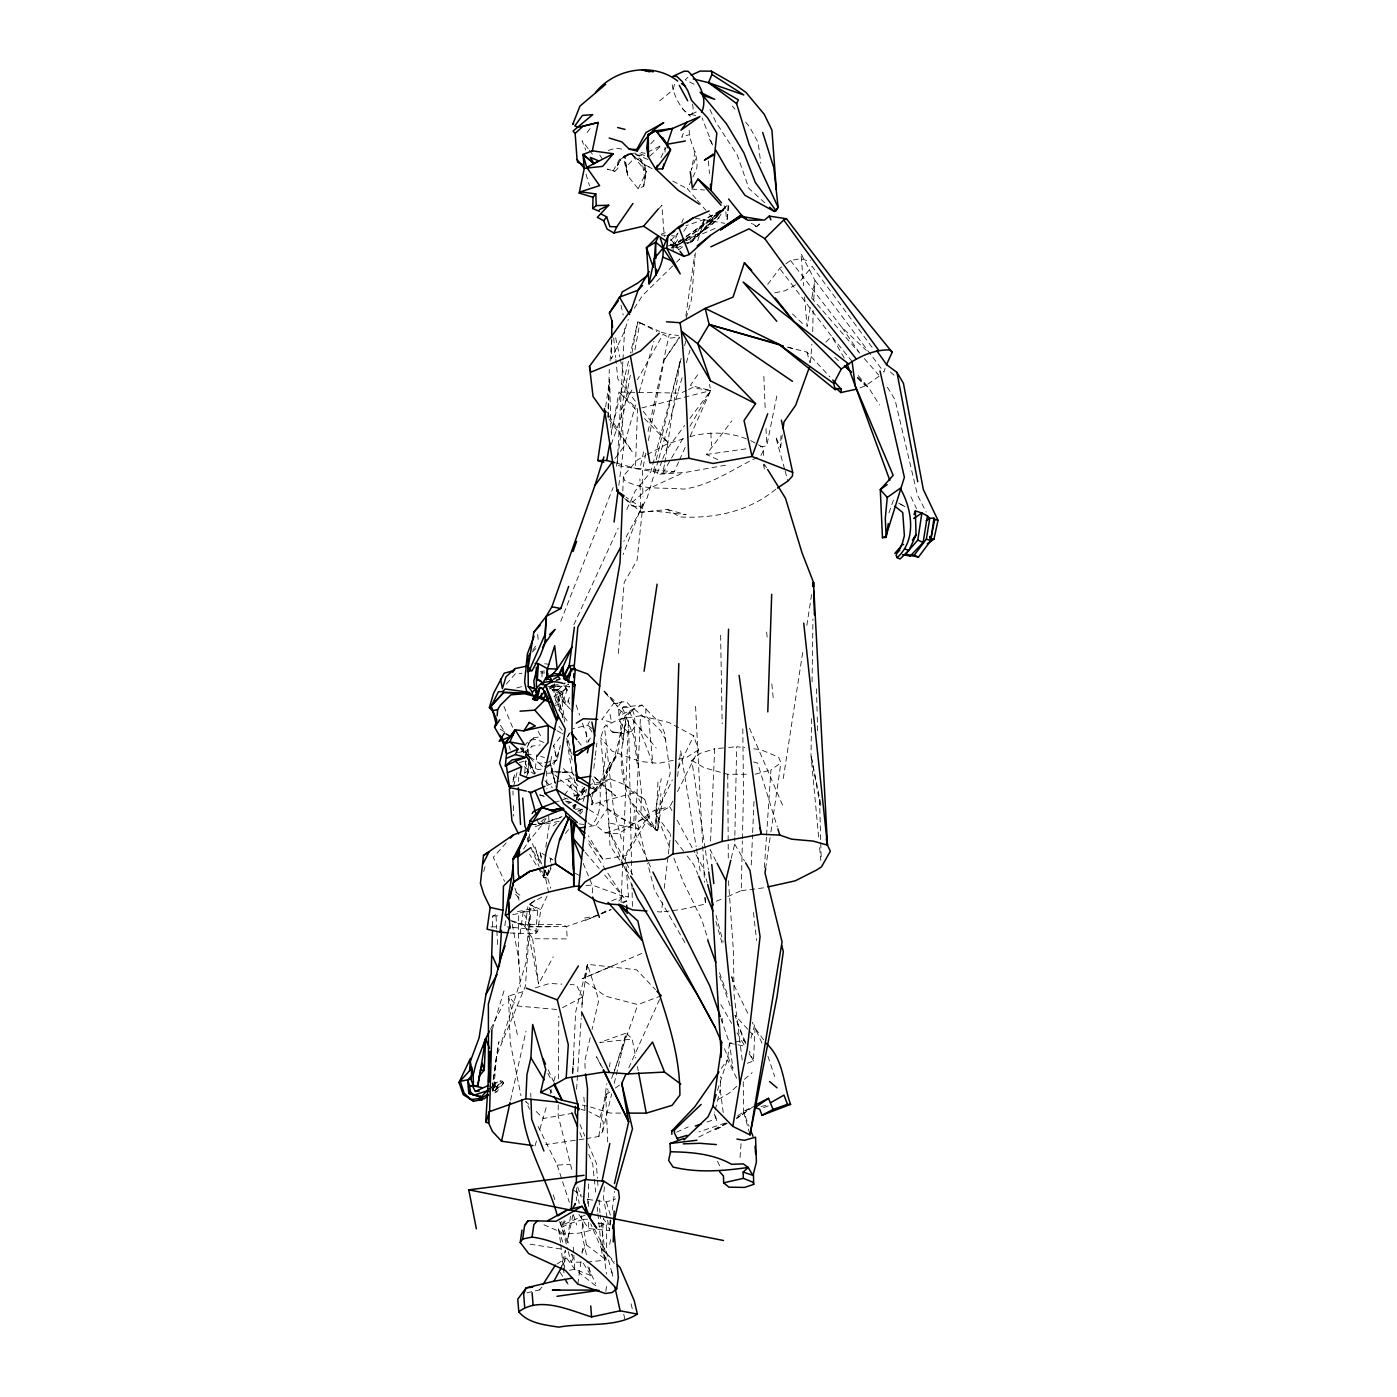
<?xml version="1.0" encoding="UTF-8"?>
<svg xmlns="http://www.w3.org/2000/svg" width="1397" height="1397" viewBox="0 0 1397 1397"><rect width="100%" height="100%" fill="white"/><g stroke="black" fill="none" stroke-linecap="round" stroke-linejoin="round"><path stroke-width="0.75" stroke-dasharray="5 3.75" d="M518.374 964.471L518.689 913.428L530.947 908.888L525.412 986.107L496.529 1055.643L492.46 1085.364L494.975 1090.673L503.514 1083.181L502.536 1081.243L500.231 1080.614L493.211 1084.561M558.224 1104.852L558.154 1115.679L572.595 1172.624M558.398 1078.903L558.8 1016.16M665.042 152.203L665.112 146.126M811.535 718.634L811.011 755.41L818.817 839.056M812.059 681.841L812.949 619.098M611.624 339.838L611.327 358.994L624.407 331.578L628.231 319.442M492.53 926.421L492.704 916.03L498.292 913.463M731.26 858.264L734.682 844.102L734.822 837.606M734.857 835.441L736.656 746.714L744.741 747.709M812.705 331.805L813.141 310.553M657.952 782.11L655.542 829.574L657.585 830.761L662.877 797.338L670.246 773.292L664.605 733.041L660.781 724.152L642.044 705.118L623.062 707.092L618.784 715.875L642.044 705.118M727.732 896.542L741.248 890.675L742.366 840.942M742.418 838.776L743.501 791.208L742.75 725.06M607.835 417.057L609.302 369.384M541.966 676.881L542.141 670.438M587.735 1203.603L587.858 1199.447L582.881 1196.234M723.244 1112.571L720.206 1089.59L720.573 1076.65M722.144 1022.761L722.266 1018.465M784.573 468.955L775.667 436.72L780.591 447.721L780.958 435.008M645.938 708.314L645.676 715.77L660.868 730.945L665.898 740.166M518.601 781.482L518.741 777.291M608.271 417.808L609.651 379.39L605.6 407.156M678.628 461.936L674.192 471.837L635.391 468.257L637.556 408.989L618.941 392.068L611.31 434.834M523.578 849.114L528.171 842.042L528.415 835.616M622.818 491.08L623.411 475.923L637.608 459.788L645.274 455.666M621.089 902.724L628.528 719.822L631.758 875.36M573.888 808.811L574.08 804.689M751.237 865.075L752.546 834.795M752.651 832.629L754.048 800.184M710.549 841.081L714.705 748.757L726.684 747.639M572.683 1073.385L575.651 1012.109L587.473 964.314L636.665 969.815L655.455 989.67M564.318 1269.978L565.296 1250.385L560.511 1270.275M677.51 791.628L698.535 749.892L693.715 735.835L669.111 722.563L640.49 715.77L635.164 833.468L647.579 860.43M622.852 361.806L617.142 465.428L662.684 473.304L674.192 471.837M622.975 359.64L624.878 325.099M589.499 826.448L595.943 825.4L605.495 832.926L618.504 833.73L633.679 823.811L634.43 809.981M813.753 299.744L814.888 280.256L800.935 253.538L803.659 285.687M610.105 1219.86L609.476 1230.53L588.591 1228.592L576.507 1211.024M576.594 1089.241L581.204 1018.413M581.344 1016.265L582.601 996.952L576.315 984.92L570.168 984.588M524.783 773.117L525.621 760.667L531.122 766.761L538.351 769.607L541.844 769.031M529.62 909.849L526.005 962.777L501.733 1041.341M572.787 1073.49L573.905 1056.848L572.229 1074.031M764.386 867.659L766.412 837.257M766.569 835.074L770.934 769.904L780.923 762.832L778.723 757.314L760.876 749.683L752.808 748.687M586.059 1138.66L598.772 1136.459L602.648 1131.64L603.312 1122.14L599.994 1117.356L588.923 1111.663M587.962 822.816L591.193 825.365C600.378 816.931 600.256 803.834 600.221 792.396L591.158 785.358M727.051 219.556L728.134 205.202M740.026 1157.484L741.109 1143.148M810.47 362.626L811.867 344.168M692.929 177.052L696.562 169.212C699.653 154.613 688.04 142.459 689.315 128.559M493.962 1087.599L496.529 1055.643L498.939 1041.691L492.46 1085.364M510.027 933.021L535.732 933.667L537.74 909.237L529.742 904.121L536.186 899.249M618.365 653.499L624.197 582.357L637.049 560.389L643.231 502.134L623.132 554.522M695.322 252.909L691.515 299.482L685.56 320.21M633.016 803.921L655.944 830.01L657.952 829.381L660.903 793.531M610.052 360.915L611.903 339.715M604.412 1186.839L603.417 1197.526L607.206 1218.149M640.804 725.532L641.537 734.193L652.783 763.373L648.889 721.027L633.749 708.716L626.048 717.063L621.386 751.97C619.657 781.901 629.977 812.163 655.542 829.574L657.585 830.761L656.311 813.368L655.542 829.574L640.961 813.683L641.485 792.501L633.33 720.433L627.899 707.266L623.062 707.092M536.797 754.869L534.894 773.694L521.797 746.662M528.695 755.515L531.017 767.04L526.232 776.854L527.961 770.934L528.695 755.515L520.749 747.919L521.954 751.761M570.43 1216.123L567.828 1239.436L572.91 1214.953M727.226 219.329L728.92 204.206L717.325 213.025L704.577 219.381L686.014 225.72M643.633 186.307C644.995 176.773 648.837 165.422 639.721 158.35L635.146 157.285L631.06 153.565L624.773 156.01L623.429 157.983L627.864 175.952L638.167 188.752L643.633 186.307L646.409 172.006L639.721 158.35M657.288 911.735L661.41 912.031L662.964 899.109M664.239 888.352L668.098 856.047M668.36 853.899L670.665 834.515M677.615 776.365L680.688 750.538L696.143 846.687M593.795 768.42L595.105 757.82M595.366 755.707L596.938 742.994M610.087 714.426L611.624 722.459L601.81 719.525L613.597 703.494L625.751 701.451C633.557 707.301 636.072 718.18 634.273 727.435L631.496 731.434L627.375 731.399L623.027 727.366L619.622 720.398L626.048 717.063L622.835 743.274L619.622 720.398L633.749 708.716M720.992 1018.553L729.461 1043.157L727.435 1059.729L717.429 1090.568M618.801 485.405L623.813 446.691L635.565 404.973M605.931 752.843L602.84 776.4L596.938 787.751L592.572 791.82M780.591 447.721L782.285 434.851M616.496 466.214L624.215 408.71L630.326 375.147M580.96 1261.788L577.834 1284.122M582.095 1253.371L582.951 1247.05M610.856 1220.227L609.476 1230.53L607.59 1220.21M612.235 1209.924L614.732 1191.397M505.522 920.728L504.684 926.682L510.726 927.224M581.868 1004.46L587.473 964.314L598.807 1000.077L592.084 1029.345M520.103 933.929L523.159 912.154L521.78 908.155M547.083 896.036L540.779 909.639L537.688 931.415L524.835 928.534L527.909 906.74M664.815 462.774L680.269 360.182L655.472 463.123M685.875 315.984L694.623 254.97M605.827 1291.369L607.066 1282.725M765.626 868.567L770.62 834.044M770.934 831.879L780.923 762.832M545.808 847.193L549.265 824.771L548.689 816.285M587.613 1219.179L583.667 1219.337L581.606 1232.8L586.967 1257.265M598.772 1136.459L606.839 1083.723M609.424 1066.854L610.07 1062.646M783.263 778.566L803.223 648.941M806.837 625.437L812.163 590.914M587.473 964.314L584.802 981.148L605.442 996.131L637.87 1004.6L661.235 995.782M810.277 307.515L807.082 326.392L804.55 296.391M812.059 297.037L814.888 280.256L870.942 354.821M627.864 153.88L644.855 155.888C634.168 149.601 617.788 154.63 617.893 168.304L614.942 171.307L607.346 169.142L614.942 171.307M655.996 808.217L661.235 778.67M634.919 349.983L639.896 322.724L637.818 321.677L630.484 352.952M609.668 1244.517L611.118 1236.555M615.029 458.478L623.813 446.691L621.333 409.67L629.576 365.665M631.933 353.092L637.818 321.677L656.887 331.456M546.035 818.345L543.049 823.759L528.171 842.042L529.742 833.904M548.707 869.894L546.96 877.945L544.062 877.735L529.655 854.353M550.191 862.211L550.942 858.369L550.139 862.281M645.851 453.257L642.498 470.248L642.917 496.773M648.365 440.509L664.308 359.78L679.379 337.148L670.35 338.074L663.016 334.389L637.434 379.687M548.55 870.121L546.96 877.945L544.062 877.735L539.958 868.305M664.396 464.887L662.684 473.304L684.495 435.724M760.247 446.813L766.709 445.905L777.273 393.797M538.177 731.33L540.953 736.638L533.951 737.791L529.044 742.663L527.56 749.927L529.847 757.645L525.167 752.04L521.081 751.307M551.728 756.318L550.226 763.583L555.325 783.804M695.165 151.435L691.148 170.19L696.125 157.39M640.664 465.253L644.349 448.35M648.051 431.463L669.268 334.337L678.453 335.524M517.012 772.698L513.45 786.825M510.534 1100.365L526.005 1031.126M557.473 758.152L560.337 745.561M590.163 1037.709L584.872 1060.69L585.203 1071.796M628.528 361.282L611.153 432.214M653.447 471.522L654.966 465.218M602.648 1131.64L611.694 1093.903M614.209 1083.408L626.275 1033.082L632.212 1039.036L635.827 1058.088M715.247 1109.917L720.206 1089.59M674.472 84.309L673.092 89.897C676.358 100.008 681.649 109.647 690.31 116.108L682.452 108.756M578.48 800.027C614.313 789.776 615.937 744.252 625.454 714.531L622.067 707.546M585.291 1214.971L563.043 1224.802L564.109 1220.629M570.447 709.292L566.711 705.38L569.644 696.457M681.195 358.278L650.74 472.011L635.373 490.714L625.419 512.385M684.582 345.653L686.276 339.331M483.694 871.501L485.877 863.573M639.093 392.47L653.883 341.322M750.94 1038.181L755.48 1022.045M576.385 798.211L577.834 793.094L587.177 789.392M512.943 781.971L514.934 774.182L512.158 781.814M658.336 460.346L647.282 497.507L623.795 541.39M658.93 458.268L682.801 375.234M686.381 362.766L689.961 350.315M579.668 813.421L580.838 809.369M583.178 801.267L586.688 789.113M885.087 368.302L883.969 372.161L872.234 356.549M535.034 1145.907L536.85 1139.655M539.871 1129.23L547.135 1104.241M550.156 1093.834L551.361 1089.66M553.788 1081.33L555.587 1075.079M492.373 1029.1L504.142 990.368M599.994 1117.356L608.324 1090.638M613.458 1074.188L626.275 1033.082L599.802 1042.476L632.212 1039.036M697.714 240.721L704.577 219.381L725.532 207.489L722.878 204.381M593.236 792.745L591.088 799.346L592.206 802.594L591.141 804.707L633.522 792.972L644.803 799.503L649.675 815.796L626.31 855.575L602.91 859.365L587.142 838.671M623.254 864.394L609.983 832.595L600.605 737.86L604.43 726.562L619.115 719.176L640.49 715.77M888.946 512.926L893.416 500.161M607.73 1141.978L605.757 1094.934L607.939 1088.787M611.589 1078.519L613.772 1072.355M614.505 1070.294L637.87 1004.6M551.885 863.73L547.589 875.657L542.019 866.297M611.222 444.386L624.215 408.71M662.038 460.87L656.922 474.386L685.805 472.361L729.182 464.572M662.754 458.949L668.587 443.495L643.231 411.259M558.713 751.848L551.117 771.668L558.887 778.443M560.738 621.403L613.091 487.57M492.6 1087.512L494.695 1082.186L492.984 1081.261L496.005 1082.937L492.827 1091.371L492.373 1089.904L501.191 1082.623L503.514 1083.181L496.843 1091.756L492.984 1093.868M672.498 246.326L677.929 232.566M681.788 222.752L683.343 218.805M683.29 133.396L681.736 137.238L688.826 134.776M529.044 742.663L525.167 752.04L535.348 763.74M555.639 703.599L558.783 696.457L567.234 690.066L563.882 684.722M626.066 866.559L628.493 896.525L626.485 901.1L623.114 903.003M613.527 760.946L616.531 754.153L606.577 773.676L617.491 754.467L620.6 733.285L626.991 722.563M679.518 459.945L686.643 444.106M690.205 436.178L710.671 390.619L709.484 384.332M628.772 1067.867L660.362 997.737M573.853 624.721L618.173 528.153M589.394 721.69L587.735 725.305L572.753 728.605M660.956 157.582L665.374 148.065M695.95 198.723L687.446 188.805L692.004 179.008M554.557 683.709L552.863 687.359L561.35 693.663L568.684 684.006L562.275 687.691M551.082 868.148L547.589 875.657L542.717 865.965M571.478 753.943L567.479 736.848L569.243 733.215M670.106 833.485L655.612 814.399L672.341 779.91M677.912 768.402L693.715 735.835M638.167 188.752L646.409 172.006L631.06 153.565L623.429 157.983M672.743 801.11L669.862 806.802L655.612 814.399M682.068 242.484C697.644 234.172 716.923 226.07 723.89 208.537L725.532 207.489L726.44 219.608M760.911 455.422L763.408 450.533L762.36 446.97L750.765 440.649M490.487 1029.24L503.199 1004.426M591.996 804.916L593.079 802.821L589.971 795.068M489.701 1086.534L494.975 1090.673L500.231 1080.614L501.191 1082.623M580.995 1262.172L571.094 1262.172L573.172 1258.278L571.897 1254.174M621.333 409.67L633.417 387.179M618.836 162.803L617.404 165.492L620.827 159.083L631.06 153.216L619.744 158.821L613.126 171.063M528.939 935.973L538.613 983.907L553.247 956.84M562.659 1265.158L566.553 1258.016L574.761 1269.209L597.794 1287.44M525.359 754.467L531.943 746.155L540.15 744.95M704.577 219.381L691.725 241.856L684.128 244.912M689.943 426.312L710.671 390.619L690.38 385.345L699.687 371.846M491.988 1089.677L496.005 1082.937L494.695 1082.186M563.043 1224.802L565.209 1221.153M587.823 742.348L591.996 735.416M576.332 798.997L584.26 787.402M573.713 808.095L575.896 804.55M576.978 802.769L585.692 788.607M581.851 1252.026L586.426 1244.832L581.379 1215.879M634.29 308.353L642.428 295.588L675.03 263.666M535.348 1290.863L539.556 1289.885L541.809 1286.34M567.479 736.848L571.687 730.264M552.286 690.939L556.705 684.146M554.801 684.373L552.863 687.359L547.083 685.944M564.58 795.103L574.778 780.259M576.437 799.328L584.365 787.786M595.943 825.4L607.293 808.915L606.106 788.379L593.114 775.824L615.675 795.906L606.106 788.379M721.393 1068.426L727.435 1059.729L737.022 1078.973M664.308 359.78L679.379 338.109M621.63 701.416L618.819 705.415L618.784 715.875M673.284 251.897L672.97 246.448L678.942 238.049M683.727 231.308L688.494 224.585M587.142 132.54L590.809 127.476M580.279 814.154L582.671 810.871M532.694 650.234L536.186 645.554M667.818 448.035L684.687 425.421M689.891 418.454L710.671 390.619L692.371 387.615L688.564 389.449M767.704 284.377L779.648 268.468L784.293 265.046M717.796 459.561L706.428 454.531L731.836 420.881M545.336 768.437L557.001 760.265L553.666 745.561L563.201 732.954M494.975 1090.673L502.536 1081.261L503.514 1083.181L502.536 1081.243M565.383 833.433L569.19 828.7M800.725 280.413L812.128 266.373L873.666 349.442M618.819 901.1L622.783 896.21L628.493 896.525M539.556 1289.885L541.966 1287.056M659.105 208.432L661.881 205.219L664.308 236.652M535.732 933.667L537.688 931.415M506.378 684.041L515.633 673.441L521.902 673.319M555.779 701.189L553.614 690.362L557.874 689.227L562.17 692.668L566.711 705.38L562.589 701.119L562.17 692.668L554.417 689.454L558.224 704.664L558.294 710.2M506.185 842.915L493.298 857.321L504.596 881.472M717.325 213.025L725.532 207.489L712.941 218.578L691.725 241.856L683.395 243.27M626.1 167.064L624.773 156.01L627.864 175.952L626.1 167.064L635.146 157.285L644.698 164.863L652.12 168.635M650.723 143.839L656.049 138.216M723.89 208.537L701.224 232.513L687.132 238.276M685.857 237.106L725.532 207.489L701.224 232.513L719.245 217.67M532.362 652.085L536.675 647.702M685.56 239.376L725.532 207.489L691.725 241.856L682.749 238.433M725.532 207.489L697.749 235.639L687.307 243.392M670.56 240.581L678.121 233.002M825.871 342.143L831.652 336.363L779.648 268.468M547.781 766.01L550.226 763.583L556.495 788.397M549.388 689.053L553.91 684.582M676.585 262.147L679.693 259.109L675.484 259.929M759.217 224.044L756.458 226.716L751.446 223.293M550.61 688.337L555.901 691.917L565.296 682.993L559.935 684.128M489.299 1089.066L493.787 1084.823L495.935 1086.412L492.53 1088.892M649.762 156.202L661.427 145.41L647.055 152.448M687.97 77.254L685.176 79.786L695.514 84.973M736.76 1086.29L729.042 1093.275L717.464 1099.858M671.73 248.282L681.177 239.83M524.591 752.581L531.943 746.155M744.479 1079.357L752.127 1072.669M705.136 848.363L691.759 760.405L700.072 753.402L714.705 748.757M759.654 224.061L756.458 226.716L753.105 224.096M659.681 100.846L673.092 89.897L671.59 81.218M549.318 687.708L553.91 683.989M671.555 247.426L681.16 239.708M683.884 240.703L675.554 247.339L684.128 240.843M581.781 789.916L584.819 787.489M537.024 818.415L538.386 823.636L544.655 818.747M685.822 239.533L712.941 218.578L707.284 211.96M553.16 825.976L556.443 823.444M591.245 793.548L598.911 787.646L610.279 762.116L600.291 788.537L591.647 793.81M753.769 1106.214L736.725 1118.508M859.923 387.877L865.424 385.851L879.062 376.264M672.062 247.409L684.128 238.398M678.593 249.836L685.56 244.667M785.83 263.911L790.475 260.488L800.603 258.672L807.483 260.698L810.784 260.279M737.721 1115.749L750.067 1107.804M605.757 1094.934L613.754 1089.189M615.361 1088.036L621.752 1083.443M529.725 740.812L533.951 737.791M671.957 810.627L669.862 806.802L654.791 810.19L637.137 822.187L647.108 861.163M775.754 489.229C748.827 511.651 714.024 518.811 679.71 516.925L667.434 509.486L640.839 512.262L625.035 498.153M686.311 236.093L712.941 218.578M524.591 773.1L527.961 770.934L524.958 761.348M698.535 749.892L686.119 757.698L675.432 759.881M557.124 1263.953L566.553 1258.016M736.289 1118.211L745.125 1112.728L737.773 1116.849M541.844 897.084L529.742 904.121L529.358 924.57L562.327 924.587L566.518 926.543L597.881 915.611L584.068 918.126M601.583 913.481L608.97 909.237M599.715 1226.618L606.315 1222.899L603.364 1218.516L601.828 1248.796L614.68 1261.718M795.609 284.848L784.939 290.803L774.148 292.933M726.737 1123.031L695.95 1138.45M644.803 799.503L624.826 784.747L610.576 779.089L602.701 783.35L587.648 785.778M647.178 454.636L666.334 444.333L688.023 437.313M562.485 1007.708L582.601 996.952M560.511 1242.457L558.538 1229.028L568.16 1223.982L583.667 1219.337M757.191 457.378C733.25 468.973 710.689 485.388 683.744 489.125C664.151 487.099 642.201 490.609 624.494 480.411L623.411 475.923M680.164 243.48L674.419 246.466L670.787 244.073M727.208 1123.38L713.884 1130.225L723.908 1125.895M605.495 832.926L633.679 823.811L649.675 815.796L638.412 829.085L625.21 855.872L625.908 864.429M588.015 795.015L573.696 801.372M686.643 390.374L680.933 393.116L618.941 392.068L636.997 410.77M681.247 473.635L647.929 488.985L631.2 503.077L632.143 505.836L641.799 507.984L625.943 497.122M535.121 826.727L561.961 816.477M601.653 913.882L611.1 909.569M691.707 114.013L697.33 111.463M676.602 1132.146L688.232 1126.942M585.657 920.309L598.946 914.424M672.97 246.448L684.408 241.471M686.311 240.633L715.142 228.444M553.928 696.387L569.749 686.66L550.959 685.875M573.748 795.941L584.959 791.173L582.217 786.354M641.869 953.418L582.095 978.791L613.004 965.676M574.219 805.72L575.913 805.004L571.74 805.929M611.711 900.873L622.783 896.21L626.485 901.1L620.058 902.864M671.031 244.859L685.124 239.097M716.382 901.222L722.039 898.917M600.954 913.621L610.995 909.534M546.908 785.533L554.888 782.303M676.55 247.968L682.242 245.68M530.86 824.736L543.049 823.759L562.799 816.686M725.305 1123.013L699.006 1131.849M567.898 803.624L571.757 802.122M578.672 810.452L582.252 809.073M577.729 811.343L583.09 809.3M763.513 1107.699L769.241 1105.498M572.491 806.366L576.21 804.951M747.29 1063.204L753.437 1061.039L755.078 1028.087L752.197 1022.202M706.987 1122.053L714.758 1119.381M661.252 234.155L665.391 232.758M555.395 802.245L559.132 801.005M561 800.376L566.606 798.525M587.858 1199.447L606.333 1201.944L615.64 1198.923M689.996 436.685C709.065 431.306 730.474 431.76 748.757 439.863M519.265 762.64L524.032 761.155M655.944 830.01L657.952 829.381M608.289 150.422L615.902 148.082L624.302 149.584M522.915 991.678L508.508 996.078L510.202 1042.459L520.994 1095.719M535.261 987.889L549.667 983.471L561.961 984.134M744.636 1110.685L750.853 1108.869M516.715 687.988L522.356 686.451M755.183 774.217L770.934 769.904M574.481 796.168L582.741 793.95M553.614 690.362L557.874 689.227L561.751 699.094L564.58 721.97M587.858 785.062L610.576 779.089M530.947 908.888L515.668 912.031M631.496 731.434L623.481 733.495L612.165 731.958L605.704 724.799M641.729 407.941L710.671 390.619M557.001 781.779L573.818 777.623L578.568 796.744M526.913 1292.836L533.235 1291.352M589.028 788.956L594.598 787.681M705.328 897.45L705.66 903.964L681.858 909.377L661.41 912.031M559.132 821.331L543.712 824.317L538.386 823.636M554.853 705.398L558.224 704.664L562.589 701.119L567.234 690.066L563.882 685.49M554.574 685.263L558.154 684.513M569.505 1270.292L574.761 1269.209L590.983 1275.601L589.202 1267.446M673.302 760.317L658.336 763.373L640.158 761.47L612.235 751.237L600.605 737.86M512.716 914.651L518.689 913.428M761.016 1106.459L769.048 1104.852M544.586 762.727L557.001 760.265L553.666 745.561M724.379 1048.658L732.971 1068.303L729.461 1043.157L743.798 1040.381L745.893 1043.594M575.372 809.422L579.388 808.688M583.929 1139.026L545.686 1144.527M666.736 246.099L681.299 243.637M544.324 766.289L549.562 765.416M572.945 1113.199L543.381 1118.473L534.58 1109.951M706.428 454.531L747.325 448.664M741.248 890.675L763.74 887.828M492.704 916.03L499.707 915.734M586.95 1262.172L606.211 1259.989L600.116 1214.884M540.412 671.398L544.62 670.997M516.419 752.512L525.656 751.638L530.93 763.338M728.675 747.465L736.656 746.714M586.007 885.506L592.153 885.034L622.783 896.21L587.194 841.413M531.436 824.562L543.049 823.759L541.582 820.056M559.446 686.102L548.34 686.538M538.142 1126.523L557.211 1165.098L569.697 1164.452M547.397 773.222L560.424 772.558M562.589 772.454L571.268 772L573.888 775.178M540.674 672.97L544.847 672.9M490.993 926.927L500.772 926.752M550.942 926.682L530.72 926.892L509.556 920.064C527.193 929.389 547.414 926.124 566.518 926.543L567.199 938.906L532.624 938.732L524.032 925.408M560.599 771.615L551.117 771.668L559.568 772.035M691.759 760.405L704.175 767.704L727.75 774.305L748.844 774.235M620.757 1113.095L610.122 1113.06L590.442 1106.983M559.568 1233.97L578.69 1233.202L594.755 1229.412L606.577 1252.865L616.548 1266.695M613.597 703.494L617.718 703.512L603.155 690.782L617.928 706.899L602.84 689.123M578.917 823.881L587.054 824.789M526.163 754.502L534.667 754.799M529.9 756.964L538.928 763.024L542.507 763.146M561.699 772.139L572.281 772.611L574.289 775.754M691.725 189.101L704.525 189.975M612.165 731.958L623.481 733.495L615.483 732.185M661.235 235.01L669.425 235.622M671.486 235.779L675.572 236.093M566.658 802L570.657 802.332M598.091 1223.266L608.952 1224.209M556.739 1009.472L516.855 1005.945L508.508 996.078L518.182 1038.215M517.658 923.522L529.358 924.57L523.159 912.154L540.779 909.639L529.742 904.121L534.475 909.901M512.751 927.416L524.835 928.534M564.405 771.581L572.281 772.611L566.309 738.315M544.708 663.75L553.177 664.867M530.092 1244.203L563.113 1249.337M695.235 218.194L724.781 223.31M538.771 823.008L543.049 823.759M641.066 152.587L645.257 153.321M565.383 801.127L570.832 802.157M695.689 115.427L687.813 113.908A21.182 6.845 65.5 0 0 692.528 104.199M729.461 1043.157L743.868 1046.004M610.402 823.217L638.412 829.085L598.789 802.594M787.489 347.172L807.012 352.149L829.905 376.911M582.339 1105.044L588.416 1106.494M593.079 802.804L589.185 793.112M552.007 819.655L552.88 819.864M661.235 332.259L669.268 334.337M616.968 463.263L635.391 468.257M753.524 761.994L757.645 763.111L777.256 826.867M667.434 509.486L686.171 514.707L653.744 511.058L640.839 512.262L639.913 478.892M539.609 794.98L545.319 796.639M581.047 1109.288L584.976 1110.475M563.951 797.827L568.055 799.136M555.901 691.917L561.35 693.663M788.083 347.155L793.688 348.971M539.906 794.771L543.573 795.976M540.622 756.214L544.446 757.576M639.896 322.724L659.594 331.386M543.939 742.505L536.727 739.659A15.873 13.271 54.7 0 0 524.818 745.701M635.164 154.351L650.618 160.533M492.373 1089.904L496.843 1091.756M543.974 1224.785L561.908 1232.608M633.679 823.811L616.845 816.424L607.293 808.915M644.698 164.863L649.989 167.203M592.59 788.432L600.221 792.396M672.76 181.051L687.446 188.805M898.62 503.112L905.57 507.076L899.074 503.164M557.001 730.648L562.24 733.739M541.268 858.264L539.941 852.135L552.985 859.906M575.337 873.23L579.057 875.448M500.213 729.199L504.998 732.133L498.031 721.725M589.359 809.841L598.178 815.307M577.834 793.094L560.441 779.805M572.927 1189.807L581.222 1195.151M586.426 1244.832L606.211 1259.989L590.704 1223.755M592.171 728.57L587.735 725.305L591.979 731.993M515.877 892.246L522.216 896.944M492.25 1083.635L495.935 1086.412L492.25 1083.635L493.787 1084.823M524.189 766.621L534.178 774.182M618.958 709.309L625.454 714.531M753.21 224.061L756.458 226.716L753.367 223.642M631.06 153.565L642.358 163.065L644.785 178.886M670.49 244.475L676.934 249.958M890.326 371.951L895.25 376.212M834.742 357.335L841.221 363.15M857.409 377.661L868.724 387.825L879.499 404.973M764.84 202.844L748.949 188.473L737.302 155.137L716.015 122.36L708.89 107.342M544.9 780.766L552.356 787.698M790.475 260.488L841.902 327.387L866.262 350.368M624.826 784.747L633.522 792.972M528.695 1104.276L525.761 1101.43L529.568 1109.148M792.553 313.958L804.986 326.007M857.845 377.26L868.724 387.825L857.548 374.763M582.951 794.422L568.108 779.997L574.569 795.417M624.634 498.467L632.143 505.836M538.928 763.024L542.56 766.586M857.671 378.22L865.424 385.851M515.58 894.429L520.208 899.039M577.956 785.812L562.153 767.04M644.523 418.559L668.587 443.495M747.727 1029.205L734.962 1015.34L743.798 1040.381M749.159 1030.742L754.834 1036.906M811.378 297.701L858.649 352.044M864.376 358.627L878.696 375.095M558.975 726.388L562.921 730.963M585.186 852.345L599.103 868.585M604.674 875.081L622.783 896.21M697.365 200.382L705.869 210.301M732.342 106.067L735.014 109.28M745.666 122.133L749.665 126.952L758.169 142.704L760.806 163.362M633.33 720.433L656.188 748.041M852.135 361.561L831.652 336.363L845.325 359.885M578.096 741.283L582.078 746.225M561.751 699.094L566.711 705.38M635.216 401.079L617.876 379.024L615.885 359.588M558.608 709.746L568.719 722.738M670.647 239.184L678.61 249.504M588.12 148.606L582.095 140.713L585.727 150.038M589.324 150.195L592.939 154.927M675.362 840.418L685.91 854.3M687.219 856.029L693.803 864.708L697.889 874.312M763.653 1039.892L755.078 1028.087L761.941 1043.122M609.057 419.117L632.474 452.226L605.53 410.316M841.902 327.387L861.547 355.851M619.727 860.098L610.035 845.849L608.324 817.961M620.932 861.879L629.418 874.347M602.91 859.365L588.294 835.703M520.749 747.919L529.079 760.806L528.415 772.733L527.961 770.934M534.737 773.746L527.368 756.895L534.999 773.589M560.022 1272.248L563.183 1277.155M564.231 1278.779L568.422 1285.31L565.541 1277.993M599.784 154.98L602.893 159.869M764.299 464.153L766.534 467.733M583.248 1263.167L590.983 1275.601M887.357 387.161L894.988 399.629L917.48 495.027L926.194 512.07M549.72 1089.189L551.92 1092.891M533.13 851.314L540.918 864.411M712.487 144.991L702.132 117.977M734.682 844.102L744.514 860.989M684.914 942.556L654.46 889.889L647.632 863.224M720.817 1004.618L731.679 1023.425M737.127 1032.82L744.741 1045.986M749.089 1053.513L753.437 1061.039L749.281 1051.138M709.519 139.194L712.697 144.729M638.743 798.77L655.944 830.01M677.161 820.196L694.885 852.746M695.933 854.667L703.232 868.061L707.126 882.45M609.983 832.595L625.419 861.285M626.45 863.206L632.631 874.679M602.596 1068.094L596.519 1056.691L602.194 1068.181M547.816 1073.298L551.902 1080.981M716.05 861.233L710.165 849.673L711.527 862.386M592.485 779.002L596.938 787.751M541.757 864.027L529.428 837.344M731.609 976.782L733.931 984.99L748.355 1014.379M910.931 496.808L916.554 508.613M512.559 727.243L503.549 705.537M587.77 1266.712L595.698 1283.791M648.47 862.351L652.015 870.052M548.183 1069.858L553.404 1081.226M767.948 1056.289L774.671 1076.563M717.517 1161.221L720.852 1168.556M530.912 847.56L539.137 866.419M749.456 728.169L782.826 805.702M579.947 1124.463L584.854 1136.075M588.12 1143.811L596.309 1163.177L597.41 1178.265M730.142 1005.683L719.315 975.316M736.795 1021.486L745.946 1043.245M624.075 866.384L632.37 886.257M583.213 863.346L592.153 885.034L592.834 897.398M579.877 1132.583L583.108 1140.476M588.731 1154.289L592.747 1164.155L594.092 1177.06M568.003 700.386L569.487 704.036M626.048 717.063L633.871 736.498L637.661 767.302M654.791 810.19L670.7 850.162M673.878 858.16L683.412 882.153L701.8 919.802L708.296 940.356M743.221 1081.68L743.641 1112.204L749.089 1126.244M559.586 1221.607L568.649 1246.054M571.67 1254.192L573.172 1258.278M719.49 972.714L728.326 997.074M714.251 1113.968L716.905 1121.459L714.461 1111.89M577.677 1186.944L581.292 1197.159M576.105 704.961L579.633 715.124M582.444 723.262L588.801 741.563M514.917 888.108L519.038 900.139M557.211 1165.098L569.33 1202.328M573.364 1214.726L576.734 1225.082M558.538 1229.028L562.834 1242.614M553.282 1194.837L555.849 1203.027M561.629 1221.432L569.33 1246.002M606.333 1201.944L610.768 1216.368M535.156 847.001L540.115 863.398M542.612 871.606L544.463 877.753L544.166 869.842M539.941 852.135L542.333 860.15M545.319 870.191L550.697 888.265M586.024 174.154L589.482 185.801M509.119 745.998L510.289 749.962M715.875 921.322L722.86 945.979M743.641 1112.204L750.032 1134.87M785.131 470.981L787.908 481.057M716.032 915.332L723.14 942.015M612.026 1273.138L606.577 1252.865L606.315 1222.899M560.459 1222.218L567.741 1249.564M568.3 1251.66L571.094 1262.172M807.012 352.149L809.754 362.574M621.386 838.986L613.545 808.933L604.43 726.562M566.641 738.245L572.508 761.487M731.888 976.8L733.931 984.99M549.894 760.946L555.482 784.136M631.112 1303.838L632.422 1309.373M623.743 1314.263L625.158 1320.27M563.061 717.918L557.682 694.78L559.795 710.724M620.949 305.087L623.202 315.006M615.623 337.707L619.797 356.846M620.268 358.977L628.633 397.254M543.904 870.541L548.759 893.067M820.895 804.375L811.011 755.41L820.807 808.828M611.764 1271.375L613.423 1279.652M527.315 837.781L528.171 842.042M637.434 1066.557L638.237 1070.801M512.28 924.238L519.038 960.839L520.243 986.666M558.783 696.457L562.554 717.325M763.495 464.153L764.438 469.479L764.211 465.253M577.066 1191.065L579.231 1203.481M696.492 848.817L700.718 874.26M704.594 897.607L705.66 903.964M705.45 850.511L708.401 869.807M602.753 1246.386L606.508 1274.151M532.624 938.732L538.613 983.907M742.209 1060.096L734.071 994.716L733.46 951.706L728.431 880.354M621.386 751.97L624.546 780.015M560.756 1244.587L563.148 1265.839M563.393 1267.97L564.109 1274.343M753.489 912.468L756.58 940.391M537.67 634.43L538.299 640.437M613.667 337.969L615.658 357.422M594.319 1179.208L595.663 1192.112M597.217 1207.148L597.672 1211.443M597.899 1213.609L602.351 1256.584M766.639 632.055L767.512 640.699M771.825 683.936L773.327 699.076M819.62 847.647L820.825 860.517M708.366 160.987L709.466 173.612M583.859 1097.064L584.941 1109.742M597.567 1180.413L598.056 1186.874M598.999 1199.813L599.959 1212.736M573.294 1247.189L573.696 1253.196M573.818 1255.187L574.761 1269.209M574.272 804.672L574.516 808.776M763.408 450.533L763.74 456.836M710.846 433L711.544 445.853M586.269 731.906L586.827 742.366M496.04 916.188L496.721 928.673M496.843 930.751L497.646 945.332M695.566 706.306L704.542 882.24M763.845 376.387L765.277 411.137M765.993 428.512L766.709 445.905M530.755 1093.187L530.895 1097.221M512.961 790.946L513.083 795.12M513.398 805.58L513.694 816.04M816.459 688.773L817.175 714.845M817.245 717.028L817.664 732.238M819.55 799.59L820.703 840.872M820.755 843.037L821.192 858.247M609.651 379.39L610.891 428.442M575.093 804.672L575.162 808.007M631.933 884.004L632.073 890.483M632.125 892.631L632.474 909.918M546.629 771.039L546.908 788.938M720.625 635.321L722.162 723.768M727.75 774.305L728.291 858.701M576.35 1188.009L576.437 1200.564M588.469 1183.923L588.539 1209.453M588.574 1222.2L588.591 1228.592M523.334 752.948A15.873 13.271 54.7 0 1 524.102 747.325"/><path stroke-width="1.5" d="M509.992 928.307L508.281 902.043L513.642 881.699L512.874 858.963L526.459 833.503L518.636 851.14L512.874 858.963L513.869 859.452M730.771 860.29L725.864 880.512L725.218 940.076L739.939 1083.915L732.831 1126.401L750.032 1134.87L777.099 996.323L783.315 951.532L781.691 945.263M563.515 678.732L572.595 682.784L571.949 730.614L577.328 780.486L590.687 787.437M813.421 586.635L813.473 582.305L802 552.741L785.463 498.17L767.652 469.532M586.111 1179.382L587.508 1088.717L585.5 1073.909M611.659 337.707L611.903 320.681L609.406 312.98L619.43 297.159L638.08 290.209L642.55 285.494M492.46 930.577L491.168 973.709L485.946 994.489L479.049 1038.006L470.248 1061.598L473.146 1075.096L473.461 1085.679L477.931 1086.028L485.615 1038.774L489.509 1031.143M532.956 1145.61L501.558 1141.244L492.425 1131.395L488.618 1123.066L485.719 1122.228L489.596 1111.61L491.884 1029.764M508.019 932.829L499.951 932.096L503.007 910.303L503.444 886.117L511.477 878.084L513.293 865.022M488.845 1112.204L488.618 1123.066L488.601 1112.256M489.456 1081.784L489.648 1073.088M489.91 1060.061L490.085 1051.365L485.719 1122.228M547.24 678.471L547.432 668.709L554.696 645.693L557.176 669.076L550.051 677.178M506.447 758.309L515.336 754.555L525.726 757.349L512.018 759.985L505.312 766.01L506.552 753.961L504.963 744.007L515.161 729.758L523.334 730.875L548.253 725.48L555.238 729.618M577.817 1105.184L576.332 1183.818M613.231 1241.95L614.139 1211.024M721.149 1057.25L721.585 1042.162M646.951 910.984L632.474 909.918L621.001 904.889L605.774 903.754L596.868 901.222L578.428 889.749L584.976 881.926L598.422 874.085L603.137 869.545L626.607 862.735L665.147 858.998L673.005 853.934L678.82 663.558M673.005 853.934L692.196 851.489L722.144 841.431L728.553 629.174M599.418 211.366L592.677 208.502L593.044 197.274L595.786 193.939L580.541 191.791L579.179 193.065L593.044 197.274M767.791 711.859L771.685 594.266M518.374 787.751L520.54 824.44M528.59 831.32L528.834 824.894L531.733 823.741L541.844 807.466L555.395 802.245M622.643 495.429L620.041 562.589L601.007 673.162L578.428 889.749M545.581 693.977L544.446 697.732L542.577 698.308L539.486 697.435L541.355 697.278L541.512 693.418M509.556 920.064L505.347 915.07L508.91 913.935C525.185 895.302 550.767 891.496 573.713 886.466L573.364 821.209M489.544 1048.274L485.615 1038.774L484.253 1070.224L478.682 1076.668M489.596 1111.61L525.883 1098.741L526.948 1074.642L530.895 1057.739L532.676 1024.49L545.773 1069.473L540.656 1092.454L562.118 1100.172L578.306 1104.067M568.666 586.408L560.773 608.516L546.227 616.356L533.829 632.16L527.542 671.451L532.17 670.543L540.499 655.088L544.917 643.441L546.227 616.356L551.902 606.752L594.947 485.388L603.906 456.889M701.137 1104.433L674.489 1129.911L674.349 1132.862L677.877 1139.9M499.288 966.602L501.453 930.245M547.589 677.615L547.834 673.459M532.432 692.248L528.258 686.433L535.295 688.861L537.129 693.872L535.889 696.527L532.24 695.269L532.432 692.248L535.295 688.861L528.258 686.433L528.049 656.468L530.371 653.359M540.656 1092.454L566.204 1078.047L568.282 1044.677L557.298 999.885L578.375 965.938M546.227 616.356L545.074 634.378L529.48 670.071L527.542 671.451L528.974 667.644M543.398 683.116L537.339 679.483L538.386 663.68L535.068 663.418M575.477 1106.407L575.058 1112.85L577.502 1118.648M583.579 1200.861L589.848 1217.957L596.659 1228.295L587.229 1214.115L583.579 1200.861L585.099 1179.539L603.888 1181.216L618.434 1190.558L619.36 1197.7L612.567 1228.574M781.377 420.183L792.675 472.343L792.396 476.167L787.908 481.057L777.483 488.059M458.984 1082.431L469.584 1070.766L470.475 1058.315L458.984 1082.431L463.28 1094.672L473.566 1101.203L482.175 1099.596L482.349 1097.745L480.516 1096.418L468.798 1093.414L467.663 1080.283L471.907 1075.323M497.157 715.84L497.629 709.589L500.318 705.293L510.935 694.815L524.504 693.75L535.051 696.405M660.275 238.66C667.591 254.359 659.873 271.909 649.029 283.835L654.407 258.515L655.664 242.152L658.319 236.687M575.267 669.338L574.219 682.487L568.177 682.19L571.408 669.18L574.883 668.22L575.267 669.338L571.408 669.18L565.418 680.164L569.47 675.048M619.063 904.121L637.87 920.955C649.692 979.314 680.479 1034.583 679.868 1095.143L672.062 1105.359L646.27 1113.147L627.131 1113.112M563.986 809.247L556.041 811.797L541.844 807.466L529.812 820.895L529.498 824.701L531.733 823.741L527.856 830.953M656.485 269.115L655.979 275.192L657.096 271.001M546.559 678.872L547.432 668.709L538.386 663.68L533.794 681.003L534.684 689.035L537.129 693.872M887.147 484.654L880.285 489.614L887.252 497.437L885.296 518.322L886.152 537.391L882.467 537.688L880.285 489.614L893.172 475.329L855.174 385.729L852.135 361.561M572.421 711.3L574.988 684.705L571.897 681.771M574.01 674.018L573.661 677.562L574.15 673.825M573.923 669.722L577.817 627.253L620.722 547.118M527.193 829.696L513.328 834.9L483.502 855.47L480.411 883.393L483.799 894.255L490.172 907.421L487.082 929.197L499.951 932.096M571.129 1209.767L572.927 1189.807L575.634 1183.154L585.099 1179.539M574.411 627.113L569.155 666.002L564.004 677.231M684.041 1138.433L669.984 1143.514L670.438 1151.792L668.657 1160.47L673.057 1167.054C697.871 1173.096 723.227 1171 748.163 1167.438L752.826 1175.296L743.152 1172.1L743.344 1178.352L753.035 1182.246L753.734 1184.377L744.549 1187.415L728.902 1187.171L723.663 1182.822L723.454 1175.96L719.542 1171.681M614.069 521.972L618.242 489.701M783.123 428.425L783.979 421.999L795.679 405.235L809.579 366.695M613.3 1224.593L618.312 1277.364L616.688 1288.855L612.113 1292.522L605.512 1293.517L577.834 1284.122L565.506 1270.502L528.73 1253.65L520.225 1242.509L521.989 1230.111M904.994 554.434L918.458 557.089L930.769 540.709L933.964 518.13L929.773 518.287L926.194 520.732M520.225 1242.509L522.688 1239.034L524.556 1225.92L528.083 1220.734L556.023 1221.275L582.043 1206.292L587.229 1214.115M522.688 1239.034L532.065 1237.078L533.846 1224.645L537.566 1220.681M683.989 1139.882L707.982 1116.884L712.994 1106.145L720.957 1050.719L711.335 889.121L708.716 871.955M765.626 868.567L764.997 872.881L782.058 941.927L750.032 1134.87M603.801 462.32L597.794 460.556L604.971 411.434M644.087 671.189L657.114 584.173M913.673 518.497L921.898 512.978L927.398 515.93L923.12 542.473L910.25 556.006L905.832 553.666L917.794 540.098L921.898 512.978L915.349 510.935L914.022 514.41M812.81 586.618L813.473 582.305L827.461 845.133L830.359 851.21L821.419 866.943L816.651 869.982L795.19 880.843L767.931 886.903M886.152 537.391L888.265 523.596M856.239 389.222L840.819 392.574L841.343 389.292L832.769 380.001M910.547 554.871L914.232 555.168L926.351 539.102L929.773 518.287L927.398 515.93M505.347 915.07L511.477 878.084M477.303 1086.36L482.279 1063.309L484.253 1070.224L480.114 1070.137M597.794 460.556L606.735 460.486L609.79 443.373M505.312 766.01L515.371 761.243L521.587 766.778L520.121 774.881L528.852 778.286L543.049 773.449M484.06 1047.191L485.615 1038.774L475.94 1063.885L473.146 1075.096M510.045 898.149L513.642 881.699L529.446 871.518L555.604 863.905L573.835 875.954L572.648 837.711L575.32 823.147L565.768 815.638L565.523 811.517M575.005 1204.738L575.215 1203.585L572.84 1208.388M602.124 1180.867L609.808 1143.549M933.964 518.13L934.768 519.405L930.839 538.561L933.982 539.102L938.016 520.348L923.312 489.456L903.44 383.319L896.961 372.388L886.781 364.844L876.705 350.647M579.179 193.065L584.295 168.339L583.02 154.491L592.328 150.824L613.196 153.757L602.701 166.365L584.295 168.339L577.048 159.45L575.145 133.414L573.014 131.091L592.73 114.641L582.444 115.41L574.778 125.94L578.375 127.232L598.248 122.482L592.328 150.824M739.939 1083.915L747.343 1048.431L760.055 936.601L749.979 870.366L745.614 862.857M501.558 1141.244L510.062 1102.46M614.488 1183.556L628.685 1121.843L621.752 1083.443L626.135 1073.699M542.944 688.721L539.888 687.551L536.919 700.386L533.06 698.989L534.318 695.374M587.386 752.808L589.08 745.439M509.172 737.93L504.265 744.147L499.532 763.216L509.678 787.594L526.267 791.086M509.591 926.298L488.374 1004.111L488.531 1081.976M667.417 147.611L667.033 144.328L655.944 130.654L648.33 134.322L646.741 148.047L648.435 157.023L655.647 169.002L662.545 168.897L663.994 163.763M615.309 1189.301L632.492 1128.706L621.752 1083.443M529.69 692.406L505.068 688.983L502.85 691.515L498.432 691.794L491.22 706.166L493.455 712.208L489.387 707.581L493.595 693.174L504.177 673.197L513.869 670.63M880.005 370.956L904.383 477.285L885.873 536.553L882.467 537.688M504.265 744.147L494.555 727.173L496.861 719.996L492.687 710.671L497.629 709.589M714.094 1100.853L716.085 1094.689M751.673 270.389L744.374 262.758L733.023 297.142L705.188 308.388L680.042 322.724L666.544 321.781M484.322 1042.633L485.615 1038.774M685.386 141.01L667.137 144.258L672.481 128.489L699.914 116.58L680.915 130.183L687.341 121.766M630.361 312.561L638.08 290.209L649.186 271.559M535.575 691.777C538.247 679.501 553.334 680.723 562.694 683.22M518.06 851.262L528.834 824.894M573.032 551.518L576.612 541.355M620.251 297.334L622.206 291.956L637.364 283.329L647.702 275.331M767.721 413.739L752.023 456.487L713.064 463.472L688.826 458.251L649.902 462.844L630.396 355.921L640.42 351.049L659.279 333.254M510.743 785.638L509.311 789.48L511.931 820.755L518.584 833.957M534.073 636.299L527.368 653.953L524.608 682.033L526.966 692.755L532.24 695.269M499.916 959.564L505.068 945.996M764.438 220.08L769.241 216.116L786.494 218.753L833.049 279.61L892.194 352.236L886.484 364.687M589.848 1217.957L603.888 1181.216M915.349 510.935L916.03 534.999L908.976 550.435L900.035 558.975L897.066 557.665C917.008 540.098 912.189 509.084 900.227 488.269L887.252 497.437M560.302 839.754L568.893 817.455M559.114 675.31L572.124 646.759L557.176 669.076L547.432 668.709M539.888 687.551L534.789 700.299L533.095 698.954L539.888 687.551L542.979 688.913L556.46 720.468M655.944 271.07L655.979 275.192L654.407 258.515L662.981 248.16L667.993 235.744L678.715 226.838L693.279 217.862L709.17 210.947M701.521 112.389C708.471 98.139 698.448 81.183 688.092 71.299L684.198 71.177L672.952 76.276L676.881 76.416L682.225 81.567L687.621 90.351L691.585 100.427L707.528 117.732L716.853 133.134L710.916 190.429L721.551 202.827M512.804 735.468L515.161 729.758L524.416 744.653L509.87 741.929L507.373 742.925L504.963 744.007L505.749 752.564M715.875 150.282L726.492 168.74L744.915 195.266L774.392 211.471L776.034 210.72L778.129 207.35L749.089 144.45L736.586 103.605L708.523 82.667L711.929 74.478L711.44 71.16L700.107 71.072L691.166 75.159M662.545 168.897L670.56 149.776L662.353 137.517L667.033 144.328M569.295 817.28L559.673 839.126L555.308 858.491L555.604 863.905L572.072 874.766M515.423 855.924L525.918 834.55M647.754 135.596L648.33 134.322L648.435 157.023L647.754 135.596L655.944 130.654L670.56 149.776L655.647 169.002L678.156 190.271L699.233 204.172M592.677 208.502L596.257 205.603L608.69 205.219L597.34 217.321L603.661 220.761L607.136 229.108L613.912 233.002L616.793 226.785L632.911 203.508M655.647 169.002L657.428 165.195M558.835 674.559L562.24 667.225L562.816 674.856M736.586 103.605L738.349 99.833L708.523 82.667L693.296 78.931M654.407 258.515L656.223 254.691M515.336 754.555L517.885 749.159L509.87 741.929L515.161 729.758L510.394 736.376M542.542 647.771L546.279 639.931M483.048 863.73L489.142 851.681L483.502 855.47M841.343 389.292L838.043 388.541L835.162 389.641L833.73 383.442L841.256 369.07C855.401 358.453 871.885 349.355 890.133 349.931L892.194 352.236M898.096 551.71L902.13 544.236L904.383 535.68L902.741 512.542L894.866 506.203M469.584 1070.766L471.627 1066.976L471.33 1080.597L473.461 1085.679L477.931 1086.028M637.224 150.981L636.753 149.514L646.008 132.54L663.767 122.657C652.032 129.642 644.104 140.102 637.224 150.981L629.244 149.165L621.787 141.848L609.197 138.041M617.369 1264.669L620.076 1267.62L634.203 1300.555L637.381 1314.106C614.628 1328.355 584.365 1322.418 558.748 1327.15C544.795 1324.862 528.415 1323.396 518.776 1311.8L517.781 1299.123L526.18 1287.859L553.876 1281.224L561.681 1266.939M485.946 994.489L497.018 974.512M563.986 674.961L569.155 666.002L573.853 665.409M541.879 684.635L546 677.58L549.615 676.34L552.636 681.561L545.563 685.281L542.979 688.913M833.73 383.442L778.758 344.151L705.188 308.388L709.152 324.506L697.714 343.697L710.444 380.787L755.567 403.681L744.025 420.532L752.023 456.487L792.675 472.343M532.17 813.491L533.34 811.587L541.844 807.466L556.041 811.797L532.816 821.628L529.812 820.895M710.375 184.125L710.916 190.429L697.976 179.13L692.371 188.036L690.31 171.709M512.716 672.236L515.004 668.604L527.752 665.898M542.944 1284.559L555.412 1265.036M504.492 732.971L499.131 741.318L510.499 736.498L505.993 733.844M573.748 686.608L574.988 684.705L572.595 682.784M718.984 1071.901L694.885 1106.686L671.713 1131.064L671.87 1134.312M565.156 817.088C553.649 831.058 543.643 848.311 544.987 866.996M494.555 727.173L499.864 719.752M914.022 537.793L916.03 534.999L912.416 540.063M544.917 643.441L555.063 629.383L549.527 634.692M605.372 413.896L593.044 396.469L589.482 366.311L631.409 309.331M609.406 312.98L618.33 300.861M594.947 485.388L612.515 461.831M603.661 220.761L606.647 216.832L600.989 213.968M480.551 1097.728L488.74 1088.822M566.204 1078.047L603.888 1072.093L628.004 1073.891L652.521 1042.022L664.553 1072.093L680.758 1084.089M525.132 1224.471L528.083 1220.734M536.762 756.528L548.043 742.628L548.253 725.48L534.772 710.13L520.033 711.195M613.912 233.002L643.58 226.174L658.458 208.817M533.829 632.16L540.098 625.35M544.708 691.41L536.919 700.386L533.078 698.971M900.436 547.013L894.831 553.334L899.825 550.331M510.481 838.113L513.328 834.9M491.22 706.166L503.636 692.423L529.55 693.087L503.846 692.51L489.387 707.581M573.591 123.46L572.753 124.35L579.912 106.155L605.687 84.326M649.029 283.835L646.497 247.688L657.777 236.285M534.772 710.13L544.551 700.403L548.305 698.797M710.881 246.832L749.071 228.794L764.805 238.643L783.734 219.993L786.494 218.753M743.152 1172.1L748.163 1167.438L743.291 1163.893L731.539 1164.295C713.291 1153.817 691.166 1152.054 670.438 1151.792M573.381 754.38L577.205 755.236L582.357 750.486M515.004 668.604L505.958 676.864L502.396 688.581L500.528 679.169M575.145 133.414L583.02 126.254L598.248 122.482M647.527 253.695L646.497 247.688L655.664 242.152L662.981 248.16L666.753 248.282L683.936 256.384L689.262 254.498L710.357 235.429L741.405 214.963L746.417 218.875M488.531 1095.091L484.235 1098.81L479.328 1099.299L487.763 1094.357M595.559 92.499C614.61 68.418 653.342 61.817 677.702 81.061M697.138 245.907L710.357 235.429M518.776 1311.8C539.906 1295.84 569.539 1310.281 591.577 1316.934L620.146 1310.788L637.381 1314.106M720.52 229.754L741.458 216.448L747.814 220.237L763.356 220.028L741.458 216.448L720.52 229.754L741.405 214.963L728.605 199.038M674.734 230.976L667.993 235.744L666.753 248.282L680.217 273.899L662.981 248.16M678.104 228.584L683.168 225.004M686.538 222.629L693.279 217.862M577.205 755.236L594.284 743.291M512.874 858.963L517.92 855.453L518.636 851.14L519.614 851.629L518.916 855.924L517.92 855.453L518.235 873.928L519.457 877.962M927.381 543.712L933.982 539.102M517.239 857.094L530.755 847.665M762.029 1115.277L773.047 1109.445L768.525 1098.321L755.009 1107.664L759.689 1109.148L762.029 1115.277L790.58 1104.381C782.984 1083.601 783.979 1059.485 766.115 1043.262M528.852 778.286L518.025 785.254L509.451 786.528L509.678 787.594M546.227 866.996L529.463 871.518L514.34 881.874M519.597 878.486L529.446 871.518M557.997 1215.809L566.78 1210.204L582.043 1206.292M576.297 723.157L583.335 718.739L597.706 719.35M585.413 748.268L594.231 743.117L573.364 753.035M770.498 1102.757L783.961 1095.126L787.471 1104.311L790.58 1104.381M553.352 679.256L558.416 676.392L560.005 679.047L556.233 680.287M547.956 1220.611L566.78 1210.204M473.356 1094.864L470.579 1092.454L468.798 1093.414L482.332 1097.763L482.175 1099.596L478.909 1099.683L482.332 1097.763L482.175 1099.596L480.097 1098.426L470.841 1099.561L464.014 1092.96L460.364 1081.313L471.33 1079.078M580.541 191.791L599.627 185.626L586.723 167.396L613.196 153.757M755.498 1104.905L768.525 1098.321M544.917 786.354L530.214 792.763L535.505 812.687M521.587 766.778L507.425 772.785L509.451 786.528M599.261 209.777L608.69 205.219M517.885 749.159L506.552 753.961M467.663 1080.283L469.584 1085.539L472.256 1085.679L475.399 1091.389L488.513 1085.364M671.713 1131.064L674.489 1129.911M630.396 355.921L590.826 372.161L589.482 366.311M515.371 761.243L525.726 757.349M773.047 1109.445L787.471 1104.311M540.604 683.971L545.563 685.281L557.787 715.072L541.914 783.228L545.04 793.479L556.39 789.497L587.596 808.741M695.339 1126.052L701.172 1124.044M566.012 676.585L570.011 675.31M677.178 1138.328L687.097 1135.377M723.663 1182.822L743.344 1178.352M562.869 808.426L550.872 810.504L561.315 808.217M468.501 1086.377L472.256 1085.679L481.703 1087.547M722.144 841.431L761.033 834.236L779.788 835.092L791.662 839.178L813.229 841.099L827.461 845.133L803.729 623.132M550.872 810.504L563.515 808.217M669.984 1143.514L696.946 1140.231M553.876 1281.224L572.526 1278.08M568.631 681.596L561.821 674.594L549.073 676.724L545.668 678.313L546.262 679.99M578.061 778.251L590.966 776.173M565.768 815.638L578.742 828.177L585.186 827.146M556.984 1296.311L598.981 1290.339M476.36 1228.819L468.763 1189.825L584.033 1175.296M532.641 1287.178L526.18 1287.859L523.665 1293.936L524.678 1307.313M579.86 885.995L573.713 886.466L573.835 875.954M475.399 1091.389L479.171 1091.109M628.004 1073.891L664.553 1072.093M683.273 1143.864L699.775 1143.287L716.347 1144.58M596.833 1290.06L552.356 1290.147L559.726 1290.147M489.125 1091.371L485.423 1091.371L473.95 1095.196L469.34 1091.144M616.793 226.785L609.878 226.628L606.647 216.832M629.244 149.165L636.753 149.514M525.883 1098.741L557.455 1102.146L579.091 1108.694M558.102 674.891L565.698 675.869M561.821 674.594L553.649 673.389L545.668 678.313L547.537 679.239M541.355 697.278L544.446 697.732M736.918 1139.096L744.426 1140.301L755.55 1137.175L756.406 1162.025L753.402 1173.986L753.734 1184.377M653.307 71.771L641.712 69.85L649.727 71.858M902.532 554.661L910.25 556.006M529.48 670.071L532.17 670.543M551.902 606.752L560.773 608.516M468.763 1189.825L723.471 1240.501M903.597 544.551L902.13 544.236L896.018 555.15L897.066 557.665M532.065 1237.078C566.187 1241.654 594.266 1264.093 616.688 1288.855M490.172 907.421L503.007 910.303M508.979 902.218L508.91 913.935M617.649 127.529L625 129.415M606.735 460.486L614.924 462.704M792.483 381.346L709.152 324.506L778.758 344.151L835.162 389.641M709.152 324.506L783.368 345.985M934.768 519.405L938.016 520.348M528.171 791.645L531.995 792.763M538.858 698.011L549.964 702.115M702.831 95.31L714.74 99.344L700.089 92.202L726.44 123.757L743.903 152.867L755.288 182.396L776.034 210.72M708.523 82.667L743.798 94.944L711.929 74.478M575.407 669.53L587.805 674.053L599.837 686.102M926.351 539.102L930.769 540.709L930.105 536.431M904.819 548.916L908.976 550.435M526.267 988.15L557.298 999.885M537.339 679.483L540.901 680.863M535.889 696.527L526.966 692.755M663.261 257.292L671.433 260.698M917.794 540.098L923.12 542.473M914.232 555.168L918.458 557.089M582.566 164.549L577.642 162.279L577.048 159.45M711.44 71.16L736.097 85.304L746.015 92.481L764.229 114.275L771.93 130.113L776.33 189.748M546 677.58L552.636 681.561M643.58 226.174L667.155 241.698M575.704 774.933L589.447 784.206M539.207 696.806L544.551 700.403M681.457 83.593L684.932 85.95M624.18 495.918L617.142 491.098L604.36 408.483M467.471 1096.697L473.566 1101.203M776.767 321.275L743.117 282.002L848.905 364.163M578.742 828.177L585.116 833.206M586.338 821.523L563.655 803.624L556.39 789.497L565.244 728.937L557.787 715.072L558.189 718.844M583.02 154.491L594.022 163.606L598.562 160.83L590.32 157.407L594.022 163.606L583.02 154.491L586.723 167.396M769.572 1081.54L777.064 1087.844M577.345 822.484L545.04 793.479M623.464 496.738L617.142 491.098L623.132 496.983M844.452 366.049L850.93 371.846M769.625 207.158L774.392 211.471L778.129 207.35L773.798 167.675L762.692 132.453M836 388.174L840.819 392.574M620.478 905.64L625.926 911.839M845.255 365.997L851.454 372.108M744.374 262.758L794.072 321.747L841.256 369.07M712.994 1106.145L732.831 1126.401M755.567 403.681L697.714 343.697L681.404 331.176L680.042 322.724M656.904 991.206L661.235 995.782M697.976 179.13L721.044 205.237M608.027 902.427L641.817 940.111L618.644 904.505M571.006 819.48L572.648 837.711L583.789 850.721M571.46 733.041L576.769 739.624M855.959 358.592L807.449 297.561L764.805 238.643M775.3 298.015L794.072 321.747M679.937 251.233L683.936 256.384M783.734 219.993L878.818 350.472M630.641 876.129L643.965 895.739L714.932 1027.057L721.795 1042.773M575.32 823.147L584.819 837.763M569.155 666.002L572.072 670.804M530.895 1057.739L544.184 1079.951M554.138 1096.593L557.455 1102.146M619.43 297.159L629.645 314.587M710.444 380.787L681.404 331.176L685.176 376.963L688.826 458.251M679.291 85.357L687.673 100.741M714.932 1027.057L697.452 994.926L637.346 898.184L633.208 888.248M603.609 1069.98L628.685 1121.843L603.137 1070.102M553.945 1084.823L562.118 1100.172L554.277 1083.112M717.028 863.171L725.864 880.512M544.62 691.061L548.427 698.884M501.645 737.005L505.347 744.811M652.905 871.972L709.711 985.741L720.293 1016.492M581.868 1012.441L609.197 1071.918M542.962 1058.472L545.563 1064.165M769.241 216.116L770.917 219.835M492.617 956.351L498.223 969.064M534.929 790.405L542.298 807.379M698.71 876.233L712.959 911.054M889.819 480.341L847.106 363.744M572.648 837.711L581.589 859.399M571.844 1112.833L577.467 1126.646M526.407 829.87L524.888 826.133L522.688 798.036M750.66 1130.26L752.983 1136.267M543.904 1150.988L531.681 1119.381L530.965 1099.229M500.126 735.276L504.003 745.334M678.715 226.838L689.262 254.498M557.316 1215.495C546.559 1176.763 521.535 1140.738 521.867 1099.98M707.72 940.233L715.823 962.568M646.497 247.688L653.272 267.333M545.563 685.281L556.966 720.223M592.834 897.398L599.365 917.375M777.885 828.927L779.788 835.092M707.685 884.511L713.256 905.046M492.687 710.671L496.476 725.165M576.263 776.261L577.328 780.486L572.194 732.307M620.146 1310.788L615.064 1287.929M571.81 1078.327L578.812 1109.864M591.874 722.092L594.755 736.097M896.961 372.388L917.742 481.738M638.639 1072.913L646.27 1113.147M826.291 838.724L827.461 845.133M930.088 536.78L930.769 540.709M506.308 765.085L507.425 772.785M469.584 1085.539L470.579 1092.454M739.1 675.362L761.033 834.236L760.195 827.81M711.754 864.516L713.797 883.585M611.903 320.681L612.567 327.16M755.044 1146.273L755.69 1154.289M532.1 1292.679L533.095 1305.322M590.739 1305.968L591.577 1316.934M626.712 905.221L627.148 913.463M570.797 819.864L573.486 869.475M595.786 193.939L596.257 205.603M813.473 582.305L813.595 586.653M813.718 591.001L814.399 614.907M655.664 242.152L655.822 258.672M563.288 666.823L563.375 675.013M536.291 667.347L536.431 686.905M480.533 1096.418L480.097 1098.426L480.533 1096.418M529.271 722.441L523.927 730.806L535.295 725.969L529.271 722.441M712.907 154.334L704.385 160.131L714.391 154.683L712.907 154.334M672.481 128.489L660.152 131.545L652.801 131.143L672.481 128.489"/></g></svg>
